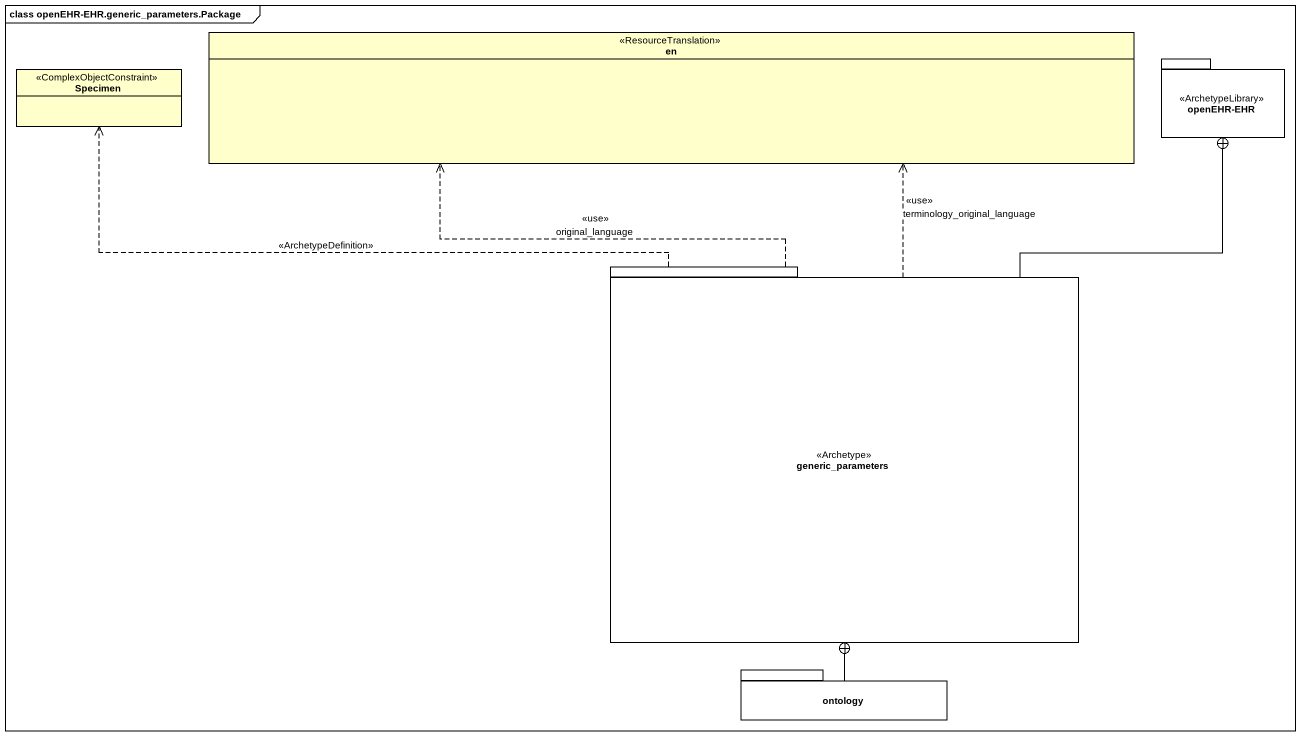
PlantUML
@startuml
mainframe class openEHR-EHR.generic_parameters.Package
hide circle
hide empty members
enum en <<ResourceTranslation>>
class Specimen <<ComplexObjectConstraint>>
package "openEHR-EHR" as openEHR_EHR <<ArchetypeLibrary>> {
}
package generic_parameters <<Archetype>> {
}
package ontology {
}
generic_parameters .up.> en : <<use>>\noriginal_language
generic_parameters .up.> en : <<use>>\nterminology_original_language
generic_parameters .left.> Specimen : <<ArchetypeDefinition>>
generic_parameters -up-+ openEHR_EHR
ontology -up-+ generic_parameters
@enduml
